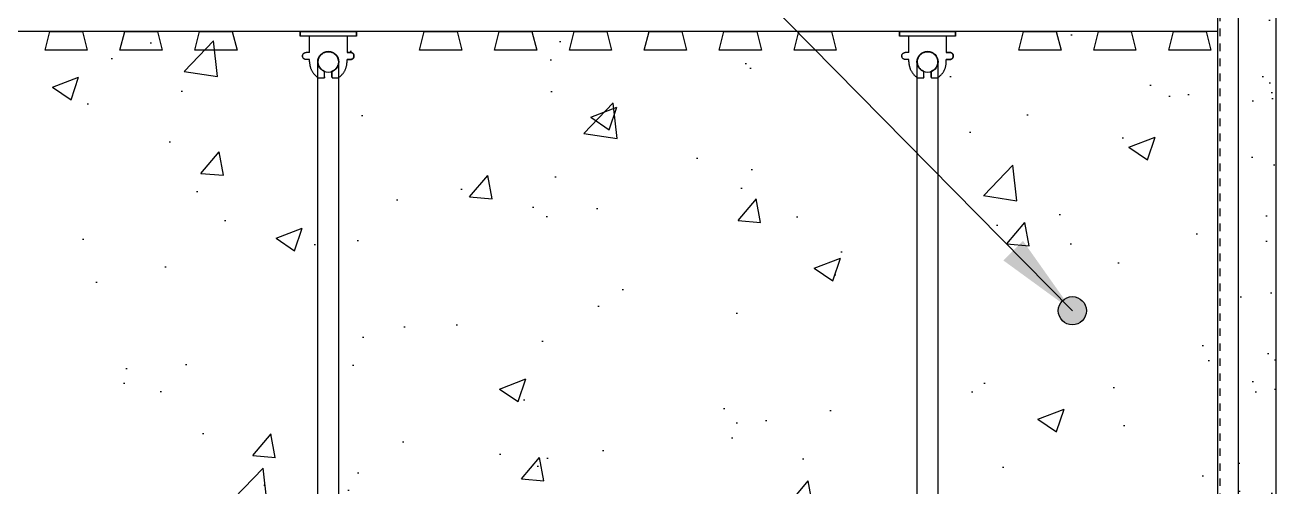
# Model space of a CAD drawing. Header units: inches. Extents: x 2880.3 to 2936.4, y 452.5 to 525.7.
# Drawn here: x 2898.82 to 2915.52, y 507.96 to 514.12 of the extents above; entities that cross this region are included whole.
import ezdxf

# ---------------------------------------------------------------- set-up
doc = ezdxf.new("R2010")
doc.units = ezdxf.units.IN
doc.header["$LTSCALE"] = 0.5
doc.header["$MEASUREMENT"] = 0
doc.linetypes.add('DASHED2', pattern=[0.375, 0.25, -0.125])
doc.layers.get('0').update_dxf_attribs({"linetype": 'CONTINUOUS'})
for name, color, linetype in [('HATCH', 12, 'CONTINUOUS'), ('line25', 2, 'CONTINUOUS'), ('LINE65', 3, 'CONTINUOUS'), ('LINE9', 9, 'CONTINUOUS'), ('TEXT', 4, 'CONTINUOUS'), ('Web_Edge', 9, 'CONTINUOUS')]:
    doc.layers.add(name, color=color, linetype=linetype)
doc.styles.add('DIM', font='romans.shx', dxfattribs={"width": 0.7})
doc.dimstyles.new('ext_12', dxfattribs={"dimscale": 12, "dimtxt": 0.09375, "dimasz": 0.09375, "dimexe": 0.09375, "dimexo": 0.0625, "dimgap": 0.0625, "dimtad": 1, "dimdec": 1, "dimzin": 3, "dimdsep": 46, "dimlunit": 4, "dimtxsty": 'DIM', "dimcen": 0.09, "dimdle": 0.09375, "dimclrt": 4, "dimadec": 0, "dimazin": 0, "dimtfac": 1, "dimtdec": 1, "dimtmove": 2, "dimatfit": 3, "dimfxl": 0, "dimfrac": 2, "dimtolj": 1, "dimtzin": 0, "dimarcsym": 0})

# ---------------------------------------------------------------- blocks, each defined once
blk = doc.blocks.new('Connector')
blk.add_point((0.271, 0))
at = {"layer": 'LINE9'}
for p, q in [((0, 0.375), (0, -0.375)), ((0.062, -0.375), (0.062, 0.375)), ((0.281, 0.25), (0.062, 0.25))]:
    blk.add_line(p, q, dxfattribs=at)
for points, weights in [([(0.007, 0.375), (0.004, 0.375), (0, 0.375)], [1, 0.972587069138, 0.950305488115]), ([(0.327, 0.343), (0.308, 0.343), (0.281, 0.317), (0.281, 0.297)], [1, 0.85355339, 0.85355339, 1]), ([(0.328, 0.343), (0.327, 0.343), (0.327, 0.343)], [1, 0.70710678, 1]), ([(0.375, 0.297), (0.375, 0.317), (0.348, 0.343), (0.329, 0.343)], [1, 0.85355339, 0.85355339, 1]), ([(0.406, 0.25), (0.546, 0.25), (0.619, 0.131)], [0.958404415409, 0.794674173519, 0.864651571113]), ([(0.619, 0.052), (0.612, 0.049), (0.604, 0.049)], [0.83615024178, 0.892081430621, 1]), ([(0.619, -0.131), (0.546, -0.25), (0.406, -0.25)], [0.864651574428, 0.794674169686, 0.958404415195]), ([(0.604, -0.049), (0.612, -0.049), (0.619, -0.052)], [1, 0.89208144177, 0.836150253337]), ([(0.281, -0.297), (0.281, -0.317), (0.308, -0.343), (0.327, -0.343)], [1, 0.85355339, 0.85355339, 1]), ([(0.327, -0.343), (0.281, -0.343), (0.281, -0.297)], [1, 0.70710678, 1]), ([(0.329, -0.343), (0.348, -0.343), (0.375, -0.317), (0.375, -0.297)], [1, 0.85355339, 0.85355339, 1]), ([(0.375, -0.297), (0.375, -0.343), (0.329, -0.343)], [1, 0.70710678, 1]), ([(0, -0.375), (0.004, -0.375), (0.007, -0.375)], [0.950305488115, 0.972587069138, 1])]:
    blk.add_rational_spline(points, weights, degree=2, dxfattribs=at)
for points, degree in [([(0, 0.375), (0.002, 0.375), (0.005, 0.375), (0.007, 0.375)], 3), ([(0.007, 0.375), (0.021, 0.375), (0.051, 0.375), (0.062, 0.375), (0.062, 0.375)], 3), ([(0.327, 0.343), (0.327, 0.343), (0.328, 0.343), (0.328, 0.343)], 3), ([(0.328, 0.343), (0.329, 0.343), (0.329, 0.343), (0.329, 0.343)], 3), ([(0.281, 0.25), (0.281, 0.297)], 1), ([(0.375, 0.25), (0.375, 0.297)], 1), ([(0.406, 0.25), (0.375, 0.25)], 1), ([(0.604, 0.049), (0.532, 0.049)], 1), ([(0.604, 0.049), (0.609, 0.049), (0.614, 0.05), (0.619, 0.052)], 3), ([(0.619, 0.131), (0.619, 0.052)], 1), ([(0.532, -0.049), (0.604, -0.049)], 1), ([(0.604, -0.049), (0.58, -0.049), (0.556, -0.049), (0.532, -0.049)], 3), ([(0.619, -0.052), (0.614, -0.05), (0.609, -0.049), (0.604, -0.049)], 3), ([(0.619, -0.052), (0.619, -0.131)], 1), ([(0.062, -0.25), (0.281, -0.25)], 1), ([(0.281, -0.297), (0.281, -0.25)], 1), ([(0.281, -0.25), (0.281, -0.297)], 1), ([(0.375, -0.25), (0.375, -0.297)], 1), ([(0.375, -0.297), (0.375, -0.25)], 1), ([(0.406, -0.25), (0.375, -0.25)], 1), ([(0.007, -0.375), (0.005, -0.375), (0.002, -0.375), (0, -0.375)], 3), ([(0.062, -0.375), (0.062, -0.375), (0.051, -0.375), (0.021, -0.375), (0.007, -0.375)], 3), ([(0.328, -0.343), (0.328, -0.343), (0.327, -0.343), (0.327, -0.343)], 3), ([(0.329, -0.343), (0.329, -0.343), (0.329, -0.343), (0.328, -0.343)], 3)]:
    blk.add_open_spline(points, degree=degree, dxfattribs=at)
for points, weights, knots in [([(0.062, 0.375), (0.062, 0.375), (0.046, 0.375), (0.03, 0.375), (0.007, 0.375)], [0.868718858569, 0.861102746415, 1, 0.861102734288, 0.868718859898], [0, 0, 0, 0.5, 0.5, 1, 1, 1]), ([(0.532, 0.049), (0.472, 0.203), (0.333, 0.113), (0.157, 0), (0.333, -0.113), (0.472, -0.203), (0.532, -0.049)], [0.899508922286, 0.599718215298, 1, 0.54226024, 1, 0.599718224335, 0.899508908749], [0, 0, 0, 0.318112, 0.318112, 0.681888, 0.681888, 1, 1, 1]), ([(0.007, -0.375), (0.03, -0.375), (0.046, -0.375), (0.062, -0.375), (0.062, -0.375)], [0.868718859319, 0.861102739573, 1, 0.861102742958, 0.868718858948], [0, 0, 0, 0.5, 0.5, 1, 1, 1])]:
    blk.add_rational_spline(points, weights, degree=2, knots=knots, dxfattribs=at)
for points in [[(0.406, 0.25), (0.406, 0.25), (0.406, 0.25), (0.406, 0.25), (0.406, 0.25), (0.406, 0.25), (0.406, 0.25)], [(0.406, 0.25), (0.406, 0.25), (0.406, 0.25), (0.406, 0.25), (0.406, 0.25), (0.406, 0.25), (0.406, 0.25)], [(0.406, 0.25), (0.406, 0.25), (0.406, 0.25), (0.406, 0.25), (0.406, 0.25), (0.406, 0.25), (0.406, 0.25)], [(0.406, 0.25), (0.406, 0.25), (0.406, 0.25), (0.406, 0.25), (0.406, 0.25), (0.406, 0.25), (0.406, 0.25)], [(0.406, 0.25), (0.406, 0.25), (0.406, 0.25), (0.406, 0.25), (0.406, 0.25), (0.406, 0.25), (0.406, 0.25)], [(0.406, 0.25), (0.406, 0.25), (0.406, 0.25), (0.406, 0.25), (0.406, 0.25), (0.406, 0.25), (0.406, 0.25)], [(0.406, 0.25), (0.406, 0.25), (0.406, 0.25), (0.406, 0.25), (0.406, 0.25), (0.406, 0.25), (0.406, 0.25)], [(0.406, 0.25), (0.406, 0.25), (0.406, 0.25), (0.406, 0.25), (0.406, 0.25), (0.406, 0.25), (0.406, 0.25)], [(0.406, 0.25), (0.406, 0.25), (0.406, 0.25), (0.406, 0.25), (0.406, 0.25), (0.406, 0.25), (0.406, 0.25)], [(0.406, 0.25), (0.406, 0.25), (0.406, 0.25), (0.406, 0.25), (0.406, 0.25), (0.406, 0.25), (0.406, 0.25)], [(0.406, 0.25), (0.406, 0.25), (0.406, 0.25), (0.406, 0.25), (0.406, 0.25), (0.406, 0.25), (0.406, 0.25)], [(0.406, 0.25), (0.406, 0.25), (0.406, 0.25), (0.406, 0.25), (0.406, 0.25), (0.406, 0.25), (0.406, 0.25)], [(0.406, 0.25), (0.406, 0.25), (0.406, 0.25), (0.406, 0.25), (0.406, 0.25), (0.406, 0.25), (0.406, 0.25)], [(0.406, 0.25), (0.406, 0.25), (0.406, 0.25), (0.406, 0.25), (0.406, 0.25), (0.406, 0.25), (0.406, 0.25)], [(0.406, 0.25), (0.406, 0.25), (0.406, 0.25), (0.406, 0.25), (0.406, 0.25), (0.406, 0.25), (0.406, 0.25)], [(0.406, 0.25), (0.406, 0.25), (0.406, 0.25), (0.406, 0.25), (0.406, 0.25), (0.406, 0.25), (0.406, 0.25)], [(0.406, 0.25), (0.406, 0.25), (0.406, 0.25), (0.406, 0.25), (0.406, 0.25), (0.406, 0.25), (0.406, 0.25)], [(0.406, 0.25), (0.406, 0.25), (0.406, 0.25), (0.406, 0.25), (0.406, 0.25), (0.406, 0.25), (0.406, 0.25)], [(0.406, 0.25), (0.406, 0.25), (0.406, 0.25), (0.406, 0.25), (0.406, 0.25), (0.406, 0.25), (0.406, 0.25)], [(0.406, 0.25), (0.406, 0.25), (0.406, 0.25), (0.406, 0.25), (0.406, 0.25), (0.406, 0.25), (0.406, 0.25)], [(0.406, 0.25), (0.406, 0.25), (0.406, 0.25), (0.406, 0.25), (0.406, 0.25), (0.406, 0.25), (0.406, 0.25)], [(0.406, 0.25), (0.406, 0.25), (0.406, 0.25), (0.406, 0.25), (0.406, 0.25), (0.406, 0.25), (0.406, 0.25)], [(0.406, 0.25), (0.406, 0.25), (0.406, 0.25), (0.406, 0.25), (0.406, 0.25), (0.406, 0.25), (0.406, 0.25)], [(0.406, 0.25), (0.406, 0.25), (0.406, 0.25), (0.406, 0.25), (0.406, 0.25), (0.406, 0.25), (0.406, 0.25)], [(0.532, 0.049), (0.532, 0.049), (0.532, 0.049), (0.532, 0.049), (0.532, 0.049), (0.532, 0.049), (0.532, 0.049)], [(0.532, 0.049), (0.532, 0.049), (0.532, 0.049), (0.532, 0.049), (0.532, 0.049), (0.532, 0.049), (0.532, 0.049)], [(0.532, 0.049), (0.532, 0.049), (0.532, 0.049), (0.532, 0.049), (0.532, 0.049), (0.532, 0.049), (0.532, 0.049)], [(0.532, 0.049), (0.532, 0.049), (0.532, 0.049), (0.532, 0.049), (0.532, 0.049), (0.532, 0.049), (0.532, 0.049)], [(0.532, 0.049), (0.532, 0.049), (0.532, 0.049), (0.532, 0.049), (0.532, 0.049), (0.532, 0.049), (0.532, 0.049)], [(0.532, 0.049), (0.532, 0.049), (0.532, 0.049), (0.532, 0.049), (0.532, 0.049), (0.532, 0.049), (0.532, 0.049)], [(0.532, 0.049), (0.532, 0.049), (0.532, 0.049), (0.532, 0.049), (0.532, 0.049), (0.532, 0.049), (0.532, 0.049)], [(0.532, 0.049), (0.532, 0.049), (0.532, 0.049), (0.532, 0.049), (0.532, 0.049), (0.532, 0.049), (0.532, 0.049)], [(0.532, 0.049), (0.532, 0.049), (0.532, 0.049), (0.532, 0.049), (0.532, 0.049), (0.532, 0.049), (0.532, 0.049)], [(0.532, 0.049), (0.532, 0.049), (0.532, 0.049), (0.532, 0.049), (0.532, 0.049), (0.532, 0.049), (0.532, 0.049)], [(0.604, 0.049), (0.604, 0.049), (0.604, 0.049), (0.604, 0.049), (0.604, 0.049), (0.604, 0.049), (0.604, 0.049)], [(0.604, 0.049), (0.604, 0.049), (0.604, 0.049), (0.604, 0.049), (0.604, 0.049), (0.604, 0.049), (0.604, 0.049)], [(0.604, 0.049), (0.604, 0.049), (0.604, 0.049), (0.604, 0.049), (0.604, 0.049), (0.604, 0.049), (0.604, 0.049)], [(0.604, 0.049), (0.604, 0.049), (0.604, 0.049), (0.604, 0.049), (0.604, 0.049), (0.604, 0.049), (0.604, 0.049)], [(0.619, 0.131), (0.619, 0.131), (0.619, 0.131), (0.619, 0.131), (0.619, 0.131), (0.619, 0.131), (0.619, 0.131)], [(0.619, 0.131), (0.619, 0.131), (0.619, 0.131), (0.619, 0.131), (0.619, 0.131), (0.619, 0.131), (0.619, 0.131)], [(0.619, 0.131), (0.619, 0.131), (0.619, 0.131), (0.619, 0.131), (0.619, 0.131), (0.619, 0.131), (0.619, 0.131)], [(0.619, 0.131), (0.619, 0.131), (0.619, 0.131), (0.619, 0.131), (0.619, 0.131), (0.619, 0.131), (0.619, 0.131)], [(0.532, -0.049), (0.532, -0.049), (0.532, -0.049), (0.532, -0.049), (0.532, -0.049), (0.532, -0.049), (0.532, -0.049)], [(0.532, -0.049), (0.532, -0.049), (0.532, -0.049), (0.532, -0.049), (0.532, -0.049), (0.532, -0.049), (0.532, -0.049)], [(0.532, -0.049), (0.532, -0.049), (0.532, -0.049), (0.532, -0.049), (0.532, -0.049), (0.532, -0.049), (0.532, -0.049)], [(0.532, -0.049), (0.532, -0.049), (0.532, -0.049), (0.532, -0.049), (0.532, -0.049), (0.532, -0.049), (0.532, -0.049)], [(0.604, -0.049), (0.604, -0.049), (0.604, -0.049), (0.604, -0.049), (0.604, -0.049), (0.604, -0.049), (0.604, -0.049)], [(0.604, -0.049), (0.604, -0.049), (0.604, -0.049), (0.604, -0.049), (0.604, -0.049), (0.604, -0.049), (0.604, -0.049)], [(0.604, -0.049), (0.604, -0.049), (0.604, -0.049), (0.604, -0.049), (0.604, -0.049), (0.604, -0.049), (0.604, -0.049)], [(0.604, -0.049), (0.604, -0.049), (0.604, -0.049), (0.604, -0.049), (0.604, -0.049), (0.604, -0.049), (0.604, -0.049)], [(0.604, -0.049), (0.604, -0.049), (0.604, -0.049), (0.604, -0.049), (0.604, -0.049), (0.604, -0.049), (0.604, -0.049)], [(0.604, -0.049), (0.604, -0.049), (0.604, -0.049), (0.604, -0.049), (0.604, -0.049), (0.604, -0.049), (0.604, -0.049)], [(0.604, -0.049), (0.604, -0.049), (0.604, -0.049), (0.604, -0.049), (0.604, -0.049), (0.604, -0.049), (0.604, -0.049)], [(0.604, -0.049), (0.604, -0.049), (0.604, -0.049), (0.604, -0.049), (0.604, -0.049), (0.604, -0.049), (0.604, -0.049)], [(0.619, -0.131), (0.619, -0.131), (0.619, -0.131), (0.619, -0.131), (0.619, -0.131), (0.619, -0.131), (0.619, -0.131)], [(0.619, -0.131), (0.619, -0.131), (0.619, -0.131), (0.619, -0.131), (0.619, -0.131), (0.619, -0.131), (0.619, -0.131)], [(0.619, -0.131), (0.619, -0.131), (0.619, -0.131), (0.619, -0.131), (0.619, -0.131), (0.619, -0.131), (0.619, -0.131)], [(0.619, -0.131), (0.619, -0.131), (0.619, -0.131), (0.619, -0.131), (0.619, -0.131), (0.619, -0.131), (0.619, -0.131)], [(0.406, -0.25), (0.406, -0.25), (0.406, -0.25), (0.406, -0.25), (0.406, -0.25), (0.406, -0.25), (0.406, -0.25)], [(0.406, -0.25), (0.406, -0.25), (0.406, -0.25), (0.406, -0.25), (0.406, -0.25), (0.406, -0.25), (0.406, -0.25)], [(0.406, -0.25), (0.406, -0.25), (0.406, -0.25), (0.406, -0.25), (0.406, -0.25), (0.406, -0.25), (0.406, -0.25)], [(0.406, -0.25), (0.406, -0.25), (0.406, -0.25), (0.406, -0.25), (0.406, -0.25), (0.406, -0.25), (0.406, -0.25)], [(0.406, -0.25), (0.406, -0.25), (0.406, -0.25), (0.406, -0.25), (0.406, -0.25), (0.406, -0.25), (0.406, -0.25)], [(0.406, -0.25), (0.406, -0.25), (0.406, -0.25), (0.406, -0.25), (0.406, -0.25), (0.406, -0.25), (0.406, -0.25)], [(0.406, -0.25), (0.406, -0.25), (0.406, -0.25), (0.406, -0.25), (0.406, -0.25), (0.406, -0.25), (0.406, -0.25)], [(0.406, -0.25), (0.406, -0.25), (0.406, -0.25), (0.406, -0.25), (0.406, -0.25), (0.406, -0.25), (0.406, -0.25)], [(0.406, -0.25), (0.406, -0.25), (0.406, -0.25), (0.406, -0.25), (0.406, -0.25), (0.406, -0.25), (0.406, -0.25)], [(0.406, -0.25), (0.406, -0.25), (0.406, -0.25), (0.406, -0.25), (0.406, -0.25), (0.406, -0.25), (0.406, -0.25)], [(0.406, -0.25), (0.406, -0.25), (0.406, -0.25), (0.406, -0.25), (0.406, -0.25), (0.406, -0.25), (0.406, -0.25)]]:
    blk.add_open_spline(points, degree=3, knots=[0, 0, 0, 0, 1, 1, 1, 1, 1, 1, 1], dxfattribs=at)

msp = doc.modelspace()

# ---------------------------------------------------------------- hatches: boundary and pattern name
at = {"layer": 'HATCH'}
h = msp.add_hatch(dxfattribs=at)
h.set_pattern_fill('AR-SAND', color=256, scale=0.5)
h.set_pattern_definition([(37.5, (7.7335, 7.34206), (-0.03149668, 0.96341188), [0, -0.76, 0, -0.85, 0, -0.8125]), (7.5, (7.7335, 7.342), (0.88488835, 1.41107303), [0, -0.41, 0, -0.685, 0, -0.2625]), (327.5, (7.1185, 7.34206), (1.55707093, 0.00282953), [0, -0.25, 0, -0.9, 0, -1.175]), (317.5, (7.1185, 7.342), (1.5030633, 0.4388378), [0, -0.125, 0, -0.59, 0, -0.675])])
h.paths.add_polyline_path([(2915.015, 516.907), (2891.255, 516.907), (2891.255, 516.407), (2914.734, 516.407), (2915.015, 516.407)])
h.paths.add_polyline_path([(2915.515, 516.907), (2915.015, 516.907), (2915.015, 512.918), (2915.015, 506.032), (2915.515, 506.032)])
h = msp.add_hatch(dxfattribs=at)
h.set_pattern_fill('AR-CONC', color=256, scale=0.5)
h.set_pattern_definition([(50, (0, 0), (3.586301, -0.3137607), [0.375, -4.125]), (355, (0, 0), (-0.6937567, 3.7609607), [0.3, -3.3]), (100.45144, (0.299, -0.026), (2.8925442, 3.4472), [0.318701, -3.5057106]), (46.1842, (0, 1), (5.3362067, -0.8275964), [0.5625, -6.1875]), (96.63564, (0.4447, 0.931), (4.67331, 4.870593), [0.478052, -5.258569]), (351.18416, (0, 1), (4.67331, 4.870593), [0.45, -4.95]), (21, (0.5, 0.75), (2.9845353, -2.0130945), [0.375, -4.125]), (326, (0.5, 0.75), (1.2165767, 3.62575), [0.3, -3.3]), (71.45144, (0.7487, 0.5822), (4.201112, 1.6126558), [0.318701, -3.5057106]), (37.5, (0, 0), (0.0607993, 1.66446927), [0, -3.26, 0, -3.35, 0, -3.3125]), (7.5, (0, 0), (1.3153477, 1.9720586), [0, -1.91, 0, -3.185, 0, -1.2625]), (327.5, (-1.115, 0), (2.6691122, -0.11277436), [0, -1.25, 0, -3.9, 0, -5.175]), (317.5, (-1.615, 0), (2.9159308, 0.500525), [0, -1.625, 0, -2.59, 0, -3.675])])
h.paths.add_polyline_path([(2891.255, 514.032), (2894.489, 514.032), (2894.724, 513.42), (2894.724, 502.145), (2894.489, 501.54), (2891.255, 501.54), (2891.255, 506.907), (2892.255, 507.907), (2890.255, 507.907), (2891.255, 508.907)])
h.paths.add_polyline_path([(2895.239, 514.032), (2902.489, 514.032), (2902.724, 513.42), (2902.724, 502.151), (2902.489, 501.532), (2895.239, 501.532), (2895.005, 502.145), (2895.005, 513.42)])
h.paths.add_polyline_path([(2903.239, 514.032), (2910.489, 514.032), (2910.724, 513.42), (2910.724, 502.151), (2910.489, 501.532), (2903.239, 501.532), (2903.005, 502.145), (2903.005, 513.42)])
h.paths.add_polyline_path([(2911.239, 514.032), (2914.734, 514.032), (2914.734, 501.532), (2911.239, 501.532), (2911.005, 502.145), (2911.005, 513.42)])
at = {"layer": 'LINE65'}
msp.add_hatch(color=256, dxfattribs=at).paths.add_polyline_path([(2912.984, 510.307, 1), (2912.609, 510.307, 1)])

# ---------------------------------------------------------------- linework, layer by layer
at = {"layer": 'HATCH', "color": 4, "linetype": 'DASHED2', "ltscale": 0.5}
msp.add_line((2914.765, 516.47), (2914.765, 504.753), dxfattribs=at)
at = {"layer": 'line25'}
msp.add_line((2914.734, 514.032), (2891.255, 514.032), dxfattribs=at)
for points in [[(2899.583, 514.032), (2899.646, 513.782), (2899.083, 513.782), (2899.146, 514.032)], [(2900.583, 514.032), (2900.646, 513.782), (2900.083, 513.782), (2900.146, 514.032)], [(2901.583, 514.032), (2901.646, 513.782), (2901.083, 513.782), (2901.146, 514.032)], [(2904.583, 514.032), (2904.646, 513.782), (2904.083, 513.782), (2904.146, 514.032)], [(2905.583, 514.032), (2905.646, 513.782), (2905.083, 513.782), (2905.146, 514.032)], [(2906.583, 514.032), (2906.646, 513.782), (2906.083, 513.782), (2906.146, 514.032)], [(2907.583, 514.032), (2907.646, 513.782), (2907.083, 513.782), (2907.146, 514.032)], [(2908.583, 514.032), (2908.646, 513.782), (2908.083, 513.782), (2908.146, 514.032)], [(2909.583, 514.032), (2909.646, 513.782), (2909.083, 513.782), (2909.146, 514.032)], [(2912.583, 514.032), (2912.646, 513.782), (2912.083, 513.782), (2912.146, 514.032)], [(2913.583, 514.032), (2913.646, 513.782), (2913.083, 513.782), (2913.146, 514.032)], [(2914.583, 514.032), (2914.646, 513.782), (2914.083, 513.782), (2914.146, 514.032)]]:
    msp.add_lwpolyline(points, close=True, dxfattribs=at)
at = {"layer": 'LINE65'}
msp.add_circle((2912.797, 510.307), 0.188, dxfattribs=at)
at = {"layer": 'LINE9'}
for p, q in [((2915.015, 506.918), (2915.015, 516.907)), ((2915.515, 516.907), (2915.515, 506.032)), ((2914.734, 516.407), (2914.734, 502.032))]:
    msp.add_line(p, q, dxfattribs=at)
at = {"layer": 'Web_Edge'}
for p, q in [((2902.724, 501.938), (2902.724, 513.626)), ((2903.005, 501.938), (2903.005, 513.626)), ((2910.724, 501.938), (2910.724, 513.626)), ((2911.005, 501.938), (2911.005, 513.626))]:
    msp.add_line(p, q, dxfattribs=at)
for centre in [(2902.864, 513.626), (2910.864, 513.626)]:
    msp.add_circle(centre, 0.141, dxfattribs=at)

# ---------------------------------------------------------------- block references
at = {"xscale": -1, "rotation": 90}
for p in [(2902.864, 514.032), (2910.864, 514.032)]:
    msp.add_blockref('Connector', p, dxfattribs=at)

# ---------------------------------------------------------------- leaders
at = {"layer": 'TEXT'}
msp.add_leader([(2912.797, 510.307), (2897.897, 525.412), (2894.347, 525.412)], dimstyle='ext_12', override={"dimgap": 0.0625, "dimtad": 0}, dxfattribs=at)

doc.saveas('drawing.dxf')
